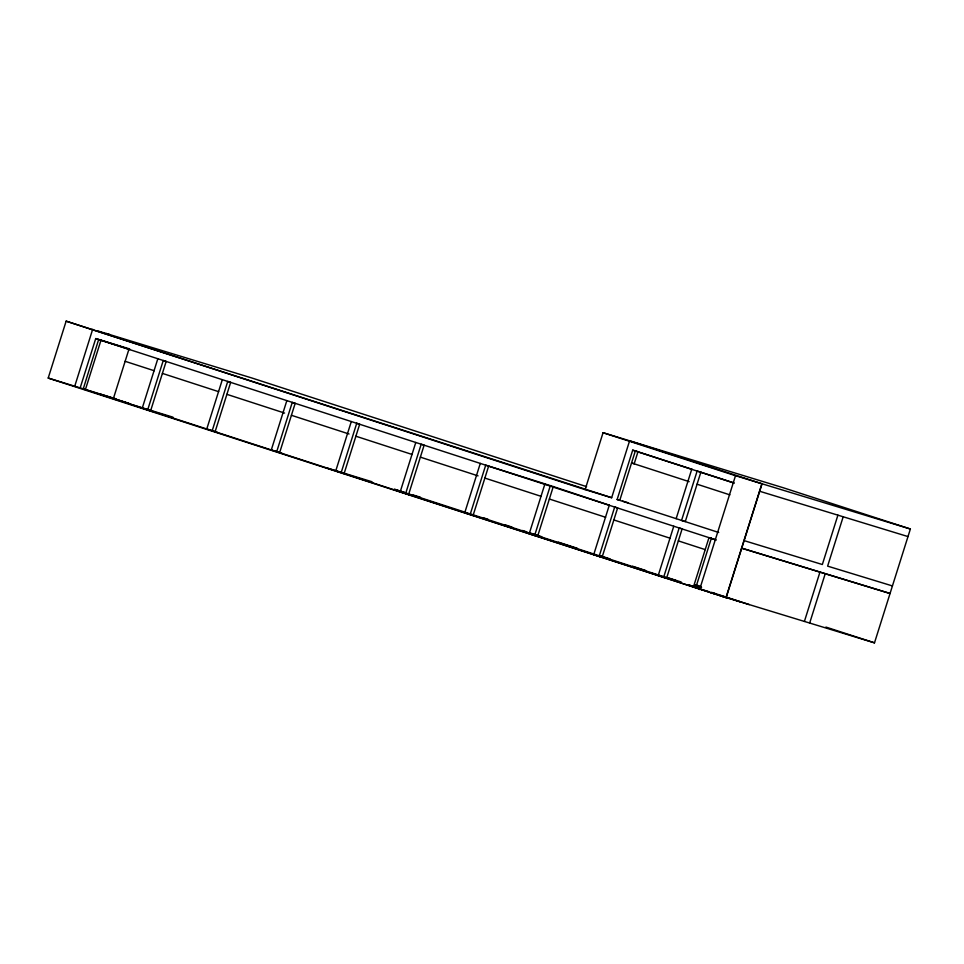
<?xml version="1.0" encoding="UTF-8"?>
<svg xmlns="http://www.w3.org/2000/svg" width="964" height="964" viewBox="0 0 964 964"><rect width="100%" height="100%" fill="white"/><g stroke="black" fill="none" stroke-linecap="round" stroke-linejoin="round"><path stroke-width="1.45" d="M98.665 339.485L83.253 388.89L85.422 389.552L100.991 340.196L129.875 349.571M48.2 378.069L66.142 321.157L611.658 497.725L629.6 440.813L762.042 483.808L726.157 597.644L48.2 378.069L115.825 398.831M74.746 386.178L92.689 329.266M80.157 387.938L95.725 338.581L129.706 348.956M128.923 349.305L113.354 398.662L130.429 403.868M157.831 358.741L142.262 408.097L147.54 409.712M150.625 410.76L166.182 361.404L163.253 360.5L147.685 409.857L152.951 411.471M222.323 379.671L206.754 429.04L212.032 430.643M215.117 431.691L230.685 382.334L227.733 381.431L212.176 430.788L217.442 432.402M286.838 400.626L271.282 449.983L276.56 451.586M279.644 452.634L295.201 403.277L292.261 402.386L276.692 451.742L281.97 453.345M351.306 421.545L335.749 470.902L338.701 471.806M415.773 442.476L400.205 491.833L403.169 492.737M408.591 494.496L424.148 445.139L421.184 444.235L405.627 493.592L410.893 495.207M480.289 463.419L464.732 512.776L467.673 513.679M488.652 466.082L473.083 515.439L470.143 514.535L485.711 465.178L545.058 483.916M550.336 485.663L534.634 535.466L537.587 536.37L553.288 486.567L544.925 483.916L529.224 533.719L532.176 534.61M66.142 321.157L585.112 489.628L603.066 432.703L783.419 487.796L910.378 529.007L874.493 642.843L720.735 595.885M609.26 505.293L593.704 554.649L596.656 555.553M718.698 532.477L617.141 499.509L632.697 450.152L637.975 451.767L634.192 463.768L631.553 462.961L689.164 481.663M673.764 526.224L658.195 575.58L661.147 576.484M676.15 518.668L691.718 469.311M695.755 587.678L711.396 538.093M699.611 589.534L735.508 475.698L910.378 529.007M726.013 597.499L761.909 483.663M804.398 621.443L819.966 572.074M837.909 515.162L822.34 564.518L743.955 540.575M809.676 623.045L825.244 573.688M843.187 516.776L827.618 566.133L892.435 585.931M714.191 593.583L715.372 593.932M712.685 593.125L710.89 592.583L715.216 593.92M759.524 491.218L907.992 536.574M110.33 334.761L98.099 331.026M106.076 333.46L251.869 377.996L586.594 486.651M585.112 489.628L611.658 497.725M622.648 501.087L628.359 502.834M617.141 499.509L619.78 500.316L635.336 450.959L692.309 469.408M130.333 404.121L172.954 417.171M327.435 468.106L372.056 481.771M404.687 492.423L394.36 489.254L675.885 580.653M413.086 494.978L420.461 497.243M649.652 572.652L675.258 580.485M695.43 586.63L699.719 587.956M700.503 588.57L688.959 585.04L700.322 588.703M709.143 591.763L693.429 586.968L708.998 537.611L715.445 539.659M717.674 594.68L720.289 595.499M722.988 596.342L740.75 601.994M128.32 403.193L100.172 394.047M603.066 432.703L735.508 475.698M699.768 471.878L733.7 482.868M632.697 450.152L734.255 483.121M697.068 484.205L729.905 494.869M95.725 338.581L716.312 540.033M125.127 361.307L154.216 370.742M162.398 373.405L218.671 391.673M226.889 394.336L284.597 413.074M291.417 415.291L349.076 434.005M355.897 436.222L412.134 454.478M420.364 457.141L478.048 475.867M484.868 478.084L541.141 496.352M549.372 499.027L605.621 517.282M613.851 519.957L670.113 538.225M678.343 540.888L705.202 549.613M695.406 584.702L701.033 586.534M825.895 627.07L874.493 642.843M695.755 585.413L701.575 587.281M695.249 585.787L701.045 587.642M483.856 517.957L488.146 519.355M504.859 524.765L511.944 527.067M522.452 530.489L526.742 531.887M528.971 532.586L541.732 536.731M558.192 542.093L577.291 548.275M599.656 555.553L610.031 558.903M632.541 566.23L645.615 570.459M668.281 577.834L681.199 582.003M711.516 592.342L749.293 604.609M83.097 388.841L726.157 597.644M553.288 486.567L609.417 505.257M713.914 593.294L716.083 594.029M356.728 423.304L341.16 472.661L344.112 473.565L359.68 424.208L356.728 423.304M614.683 507.04L599.114 556.397L602.066 557.3L617.635 507.944L614.683 507.052M679.174 527.983L663.618 577.34L666.57 578.243L682.126 528.887L679.186 527.983M697.129 471.071L681.56 520.427L685.296 521.56L700.852 472.203L697.129 471.071M890.049 593.487L741.581 548.142L890.049 593.487"/></g></svg>
